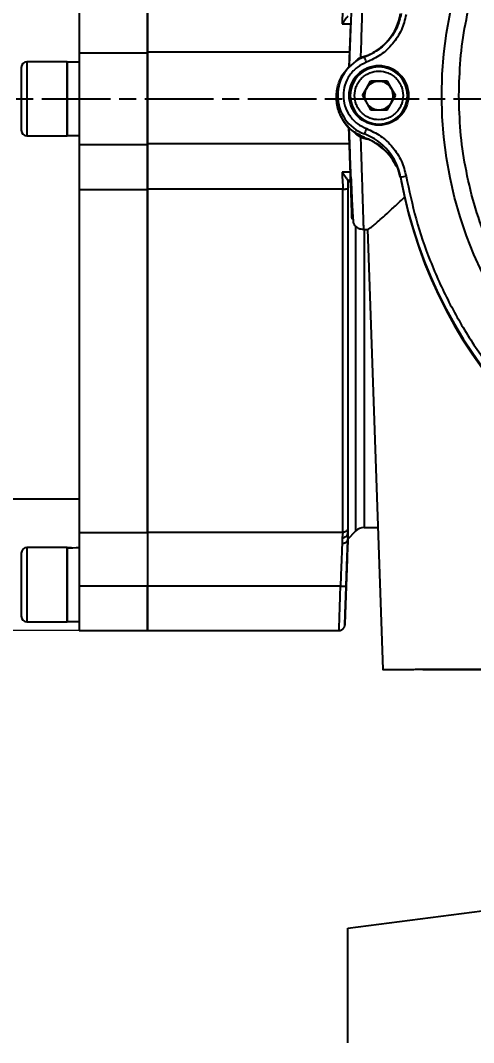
# Model space of a CAD drawing. Header units: millimetres. Extents: x 2223 to 4172, y 741 to 2119.
# Drawn here: x 3426.4 to 3505.6, y 1690.1 to 1869 of the extents above; entities that cross this region are included whole.
import ezdxf

# ---------------------------------------------------------------- set-up
doc = ezdxf.new("R2010")
doc.units = ezdxf.units.MM
doc.linetypes.add('AM_ISO08W050', pattern=[18, 12, -1.5, 3, -1.5])
doc.layers.add('AM_5', color=3, linetype='Continuous', lineweight=25)
doc.layers.add('AM_7', color=4, linetype='AM_ISO08W050', lineweight=25)
doc.styles.add('SLDTEXTSTYLE1', font='txt.shx', dxfattribs={"width": 0.7, "bigfont": 'gbcbig.shx'})
doc.dimstyles.new('SLDDIMSTYLE12$0', dxfattribs={"dimtxt": 12, "dimasz": 10, "dimexe": 0, "dimexo": 0.0625, "dimgap": 0.875, "dimtad": 1, "dimdec": 1, "dimlfac": 1.8, "dimrnd": 1e-09, "dimzin": 12, "dimdsep": 46, "dimtxsty": 'SLDTEXTSTYLE1', "dimcen": 0.09, "dimdle": 8.16, "dimclrd": 3, "dimclre": 3, "dimadec": 0, "dimazin": 3, "dimtfac": 1, "dimtdec": 1, "dimtofl": 0, "dimtmove": 0, "dimatfit": 3, "dimfxl": 0, "dimfrac": 2, "dimtolj": 1, "dimlwd": 5, "dimlwe": 5, "dimarcsym": 0})

# ---------------------------------------------------------------- blocks, each defined once
blk = doc.blocks.new('*D30')
at = {"layer": 'AM_5', "color": 3, "lineweight": 5, "transparency": 16777216}
blk.add_line((3436.6, 1948.25), (3267.39, 1948.25), dxfattribs=at)
at = {"layer": 'AM_5', "color": 3, "linetype": 'Continuous', "lineweight": 5, "transparency": 16777216}
for p, q in [((3267.39, 1938.25), (3267.39, 1772.25)), ((3436.6, 1762.25), (3267.39, 1762.25))]:
    blk.add_line(p, q, dxfattribs=at)
at = {"layer": 'AM_5', "color": 3, "transparency": 16777216}
for points in [[(3265.72, 1938.25), (3269.05, 1938.25), (3267.39, 1948.25)], [(3265.72, 1772.25), (3269.05, 1772.25), (3267.39, 1762.25)]]:
    blk.add_solid(points, dxfattribs=at)
at = {"layer": 'Defpoints', "color": 0, "transparency": 16777216}
for p in [(3436.66, 1948.25), (3267.39, 1762.25), (3436.66, 1762.25)]:
    blk.add_point(p, dxfattribs=at)
at = {"layer": 'AM_5', "color": 0, "transparency": 16777216, "insert": (3260.51, 1855.25), "char_height": 12, "attachment_point": 5, "rotation": 90, "style": 'SLDTEXTSTYLE1'}
blk.add_mtext('\\A1;186', dxfattribs=at)

msp = doc.modelspace()

# ---------------------------------------------------------------- linework, layer by layer
at = {"color": 7, "linetype": 'Continuous', "lineweight": 25}
for p, q in [((3436.663, 1871.18), (3436.663, 1863.242)), ((3448.663, 1871.18), (3448.663, 1863.592)), ((3482.669, 1868.385), (3484.167, 1868.385)), ((3484.084, 1867.485), (3484.057, 1866.698)), ((3484.084, 1867.502), (3484.084, 1867.485)), ((3484.057, 1866.698), (3483.85, 1860.778)), ((3483.942, 1863.404), (3448.663, 1863.404)), ((3427.563, 1861.747), (3427.562, 1848.747)), ((3434.563, 1861.747), (3427.563, 1861.747)), ((3434.563, 1861.747), (3434.562, 1848.747)), ((3434.562, 1848.807), (3434.563, 1861.687)), ((3436.663, 1861.687), (3434.563, 1861.687)), ((3436.663, 1863.242), (3436.662, 1847.252)), ((3448.663, 1863.242), (3436.663, 1863.242)), ((3448.662, 1847.252), (3448.663, 1863.242)), ((3485.889, 1862.512), (3486.417, 1862.667)), ((3486.366, 1862.458), (3486.598, 1862.585)), ((3486.417, 1862.667), (3487.145, 1862.899)), ((3487.642, 1858.333), (3486.198, 1855.833)), ((3486.92, 1857.077), (3487.642, 1858.327)), ((3490.529, 1858.333), (3487.642, 1858.333)), ((3487.642, 1858.327), (3487.642, 1858.333)), ((3487.642, 1858.327), (3489.085, 1858.327)), ((3489.085, 1858.327), (3490.529, 1858.327)), ((3491.972, 1855.833), (3490.529, 1858.333)), ((3490.529, 1858.327), (3490.529, 1858.333)), ((3490.529, 1858.327), (3491.25, 1857.077)), ((3486.2, 1855.83), (3486.92, 1857.077)), ((3491.25, 1857.077), (3491.97, 1855.83)), ((3481.663, 1855.537), (3481.663, 1855.465)), ((3481.885, 1855.835), (3481.885, 1855.801)), ((3484.085, 1855.832), (3484.085, 1855.82)), ((3486.198, 1855.833), (3487.642, 1853.333)), ((3490.529, 1853.333), (3491.972, 1855.833)), ((3494.085, 1855.82), (3494.085, 1855.832)), ((3487.642, 1853.333), (3490.529, 1853.333)), ((3486.553, 1849.061), (3486.553, 1849.095)), ((3427.562, 1848.747), (3434.562, 1848.747)), ((3434.562, 1848.807), (3436.662, 1848.807)), ((3436.662, 1847.252), (3448.662, 1847.252)), ((3436.662, 1847.252), (3436.662, 1839.314)), ((3448.662, 1847.414), (3483.94, 1847.414)), ((3448.662, 1847.252), (3448.662, 1839.314)), ((3483.94, 1847.414), (3483.945, 1847.277)), ((3486.442, 1848.33), (3485.886, 1848.489)), ((3486.481, 1848.46), (3486.442, 1848.33)), ((3487.079, 1848.137), (3486.442, 1848.33)), ((3486.598, 1848.417), (3486.598, 1848.49)), ((3492.104, 1843.489), (3491.995, 1843.738)), ((3484.116, 1842.397), (3482.669, 1842.397)), ((3483.662, 1841.015), (3483.647, 1841.043)), ((3483.647, 1841.043), (3484.163, 1841.043)), ((3483.662, 1841.015), (3483.662, 1839.557)), ((3484.178, 1840.621), (3483.662, 1841.015)), ((3484.165, 1841.043), (3484.227, 1841.043)), ((3492.876, 1841.523), (3492.876, 1841.489)), ((3448.662, 1839.314), (3436.662, 1839.314)), ((3482.796, 1839.456), (3448.662, 1839.452)), ((3486.395, 1832.413), (3487.172, 1832.413)), ((3487.103, 1832.458), (3489.794, 1755.409)), ((3295.662, 1785.248), (3436.662, 1785.247)), ((3436.662, 1779.402), (3448.662, 1779.402)), ((3436.662, 1779.402), (3436.662, 1769.966)), ((3448.662, 1779.416), (3482.796, 1779.416)), ((3448.662, 1779.402), (3448.662, 1769.966)), ((3482.796, 1779.416), (3482.662, 1778.446)), ((3483.586, 1778.99), (3483.662, 1779.327)), ((3483.593, 1779.005), (3483.663, 1779.403)), ((3483.662, 1779.905), (3483.662, 1779.327)), ((3483.662, 1778.227), (3485.076, 1779.641)), ((3483.662, 1779.327), (3483.662, 1778.258)), ((3486.491, 1780.227), (3488.927, 1780.227)), ((3482.662, 1778.446), (3482.662, 1777.483)), ((3483.662, 1778.258), (3483.662, 1778.227)), ((3483.662, 1778.227), (3483.662, 1778.199)), ((3434.562, 1776.747), (3427.562, 1776.747)), ((3427.562, 1776.747), (3427.562, 1763.747)), ((3434.562, 1776.747), (3434.562, 1763.747)), ((3434.562, 1763.808), (3434.562, 1776.572)), ((3448.662, 1769.966), (3436.662, 1769.966)), ((3436.662, 1769.966), (3436.662, 1762.247)), ((3448.662, 1762.247), (3448.662, 1769.966)), ((3482.373, 1769.963), (3448.662, 1769.964)), ((3427.562, 1763.747), (3434.562, 1763.747)), ((3434.562, 1763.807), (3436.662, 1763.807)), ((3436.662, 1762.247), (3448.662, 1762.247)), ((3448.662, 1762.227), (3482.139, 1762.227))]:
    msp.add_line(p, q, dxfattribs=at)
at = {"linetype": 'ByBlock'}
for p, q in [((3483.653, 1710.132), (3507.164, 1713.169)), ((3483.653, 1690.124), (3483.653, 1710.132))]:
    msp.add_line(p, q, dxfattribs=at)
at = {"color": 7, "linetype": 'Continuous', "lineweight": 25, "flags": 128}
for points in [[(3436.662, 1839.314), (3436.662, 1834.194), (3436.662, 1829.172), (3436.662, 1824.271), (3436.662, 1819.512), (3436.662, 1814.92), (3436.662, 1810.513), (3436.662, 1806.314), (3436.662, 1802.342), (3436.662, 1798.614), (3436.662, 1795.148), (3436.662, 1791.96), (3436.662, 1789.065), (3436.662, 1786.477), (3436.662, 1784.206), (3436.662, 1782.265), (3436.662, 1780.661), (3436.662, 1779.402)], [(3448.662, 1779.402), (3448.662, 1780.661), (3448.662, 1782.265), (3448.662, 1784.206), (3448.662, 1786.477), (3448.662, 1789.065), (3448.662, 1791.96), (3448.662, 1795.148), (3448.662, 1798.614), (3448.662, 1802.342), (3448.662, 1806.314), (3448.662, 1810.513), (3448.662, 1814.92), (3448.662, 1819.512), (3448.662, 1824.27), (3448.662, 1829.172), (3448.662, 1834.194), (3448.662, 1839.314)], [(3482.796, 1779.416), (3482.796, 1780.686), (3482.796, 1782.301), (3482.796, 1784.253), (3482.796, 1786.533), (3482.796, 1789.132), (3482.796, 1792.036), (3482.796, 1795.232), (3482.796, 1798.707), (3482.796, 1802.443), (3482.796, 1806.423), (3482.796, 1810.629), (3482.796, 1815.041), (3482.796, 1819.639), (3482.796, 1824.402), (3482.796, 1829.308), (3482.796, 1834.333), (3482.796, 1839.456)], [(3483.662, 1839.557), (3483.662, 1834.468), (3483.662, 1829.475), (3483.662, 1824.601), (3483.662, 1819.869), (3483.662, 1815.3), (3483.662, 1810.916), (3483.662, 1806.738), (3483.662, 1802.783), (3483.662, 1799.071), (3483.662, 1795.62), (3483.662, 1792.443), (3483.662, 1789.558), (3483.662, 1786.976), (3483.662, 1784.711), (3483.662, 1782.771), (3483.662, 1781.167), (3483.662, 1779.905)], [(3485.076, 1779.641), (3485.076, 1779.641), (3485.076, 1779.82), (3485.076, 1780.349), (3485.076, 1781.228), (3485.076, 1782.45), (3485.076, 1784.011), (3485.076, 1785.904), (3485.076, 1788.119), (3485.076, 1790.647), (3485.076, 1793.474), (3485.076, 1796.59), (3485.076, 1799.978), (3485.076, 1803.623), (3485.076, 1807.508), (3485.076, 1811.616), (3485.076, 1815.926), (3485.077, 1820.419), (3485.077, 1825.074), (3485.077, 1829.87), (3485.077, 1832.895)], [(3486.491, 1832.375), (3486.491, 1828.147), (3486.491, 1823.43), (3486.491, 1818.862), (3486.491, 1814.464), (3486.491, 1810.257), (3486.491, 1806.26), (3486.491, 1802.492), (3486.491, 1798.971), (3486.491, 1795.712), (3486.491, 1792.732), (3486.491, 1790.044), (3486.491, 1787.661), (3486.491, 1785.594), (3486.491, 1783.853), (3486.491, 1782.445), (3486.491, 1781.378), (3486.491, 1780.656), (3486.491, 1780.283), (3486.491, 1780.227)]]:
    msp.add_lwpolyline(points, dxfattribs=at)
at = {"color": 7, "linetype": 'Continuous', "lineweight": 25}
for centre, radius in [((3571.585, 1855.837), 71.5), ((3489.085, 1855.837), 5.2)]:
    msp.add_circle(centre, radius, dxfattribs=at)
for centre, radius, start, end in [((3483.037, 1871.937), 10, 290.58663, 349.69385), ((3427.563, 1860.747), 1, 89.99969, 179.99969), ((3489.085, 1855.835), 7.2, 110.58661, 179.99981), ((3177.777, 1745.797), 330.121, 20.5433, 20.71651), ((3489.085, 1855.82), 5.2, 0.00011, 179.99974), ((3489.085, 1855.832), 5, 359.99978, 179.99975), ((3489.085, 1855.827), 2.5, 89.99966, 149.9996), ((3489.085, 1855.827), 2.5, 29.99978, 89.99971), ((3489.085, 1855.827), 2.5, 149.99962, 207.09742), ((3489.085, 1855.827), 2.5, 332.90197, 29.99975), ((3489.162, 1855.465), 7.5, 179.99988, 250.00153), ((3489.085, 1855.835), 7.2, 179.99987, 249.41339), ((3489.085, 1855.832), 5, 179.99995, 359.99959), ((3489.085, 1855.82), 5, 179.99995, 359.99959), ((3489.085, 1855.827), 2.5, 212.9021, 265.89476), ((3489.085, 1855.827), 2.5, 274.10462, 327.09726), ((3427.562, 1849.747), 1, 179.99969, 269.99969), ((3800.454, 1731.994), 335.031, 159.37056, 159.54192), ((3483.037, 1839.734), 10, 10.30615, 69.41337), ((3483.178, 1839.02), 10, 28.14855, 70.0015), ((3514.909, 1724.552), 119.028, 100.18577, 100.66732), ((3571.585, 1855.835), 80, 190.30617, 259.69396), ((3571.662, 1855.463), 80, 190.52799, 258.6349), ((3486.491, 1778.227), 2, 89.99969, 134.99969), ((3427.562, 1775.747), 1, 89.99969, 179.99969), ((3427.562, 1764.747), 1, 179.99969, 269.99969)]:
    msp.add_arc(centre, radius, start, end, dxfattribs=at)
for centre, start_param, end_param in [((3434.562, 1770.247), 1.4765235, 1.5707963), ((3436.662, 1770.247), 1.5707963, 1.760193)]:
    msp.add_ellipse(centre, major_axis=(11.154, 0), ratio=0.5773503, start_param=start_param, end_param=end_param, dxfattribs=at)
for points, knots in [([(3503.085, 1855.844), (3503.14, 1857.933), (3503.25, 1862.111), (3504.16, 1868.45), (3505.646, 1874.802), (3507.82, 1881.168), (3510.65, 1887.391), (3514.164, 1893.414), (3518.318, 1899.106), (3523.062, 1904.367), (3528.323, 1909.111), (3534.015, 1913.265), (3540.038, 1916.778), (3546.261, 1919.61), (3552.627, 1921.781), (3558.979, 1923.276), (3565.318, 1924.154), (3571.585, 1924.439), (3577.852, 1924.154), (3584.191, 1923.276), (3590.544, 1921.781), (3596.909, 1919.61), (3603.133, 1916.778), (3609.155, 1913.265), (3614.847, 1909.111), (3620.108, 1904.367), (3624.852, 1899.106), (3629.006, 1893.414), (3632.52, 1887.391), (3635.351, 1881.168), (3637.525, 1874.802), (3639.011, 1868.45), (3639.921, 1862.111), (3640.03, 1857.933), (3640.085, 1855.844)], [0, 0, 0, 0, 0.02912361, 0.05824846, 0.08912004, 0.11999406, 0.1519015, 0.18431275, 0.21706879, 0.24999999, 0.2829312, 0.31568724, 0.34809849, 0.38000593, 0.41087751, 0.44175153, 0.47087453, 0.49999999, 0.52912299, 0.55824846, 0.58912004, 0.61999406, 0.6519015, 0.68431275, 0.71706879, 0.74999999, 0.7829312, 0.81568724, 0.84809849, 0.88000593, 0.91087751, 0.94175153, 0.97087515, 1, 1, 1, 1]), ([(3484.693, 1877.587), (3484.68, 1877.623), (3484.638, 1877.735), (3484.556, 1876.807), (3484.444, 1874.91), (3484.315, 1872.076), (3484.17, 1868.504), (3484.024, 1864.657), (3483.925, 1861.918), (3483.881, 1860.706)], [0, 0, 0, 0, 0.0766683, 0.2378832, 0.398102, 0.5574825, 0.7161906, 0.8743952, 1, 1, 1, 1]), ([(3486.407, 1878.705), (3486.406, 1878.654), (3486.402, 1878.552), (3486.377, 1877.782), (3486.345, 1876.771), (3486.309, 1875.642), (3486.261, 1874.136), (3486.196, 1872.128), (3486.11, 1869.468), (3486.008, 1866.253), (3485.93, 1863.787), (3485.889, 1862.512)], [0, 0, 0, 0, 0.1217334, 0.2456529, 0.3295313, 0.4143849, 0.5002146, 0.6112196, 0.7315209, 0.8611156, 1, 1, 1, 1]), ([(3482.797, 1871.322), (3482.785, 1870.92), (3482.764, 1870.213), (3482.687, 1869.376), (3482.66, 1868.8), (3482.666, 1868.515), (3482.669, 1868.385)], [0, 0, 0, 0, 0.39272652, 0.69002655, 0.85917042, 1, 1, 1, 1]), ([(3483.647, 1869.734), (3483.523, 1869.562), (3483.244, 1869.175), (3482.874, 1868.668), (3482.669, 1868.385)], [0, 0, 0, 0, 0.4434973, 1, 1, 1, 1]), ([(3493.86, 1869.971), (3493.626, 1869.068), (3493.151, 1867.231), (3491.567, 1864.818), (3489.475, 1862.828), (3487.752, 1862.032), (3486.905, 1861.642)], [0, 0, 0, 0, 0.24579633, 0.5, 0.75420367, 1, 1, 1, 1]), ([(3486.905, 1861.642), (3486.352, 1861.377), (3485.218, 1860.836), (3483.908, 1859.418), (3483.071, 1857.702), (3482.795, 1855.837), (3483.071, 1853.973), (3483.908, 1852.257), (3485.218, 1850.839), (3486.352, 1850.298), (3486.905, 1850.033)], [0, 0, 0, 0, 0.122089, 0.25, 0.377911, 0.5, 0.622089, 0.75, 0.877911, 1, 1, 1, 1]), ([(3485.016, 1861.717), (3485.128, 1861.866), (3485.37, 1862.185), (3485.708, 1862.398), (3485.889, 1862.512)], [0, 0, 0, 0, 0.4647089, 1, 1, 1, 1]), ([(3426.563, 1860.747), (3426.563, 1860.673), (3426.563, 1860.56), (3426.563, 1859.875), (3426.563, 1859.165), (3426.562, 1858.284), (3426.562, 1857.003), (3426.562, 1855.247), (3426.562, 1853.491), (3426.562, 1852.21), (3426.562, 1851.329), (3426.562, 1850.619), (3426.562, 1849.933), (3426.562, 1849.82), (3426.562, 1849.747)], [0, 0, 0, 0, 0.1197284, 0.1841803, 0.25, 0.3158197, 0.3802716, 0.5, 0.6197284, 0.6841803, 0.75, 0.8158197, 0.8802716, 1, 1, 1, 1]), ([(3486.598, 1848.49), (3485.903, 1848.814), (3484.515, 1849.464), (3482.925, 1851.176), (3481.898, 1853.244), (3481.542, 1855.542), (3481.911, 1857.815), (3482.745, 1859.673), (3483.635, 1860.516), (3483.97, 1860.833)], [0, 0, 0, 0, 0.1514487, 0.3028974, 0.4543462, 0.6057949, 0.7572436, 0.9086923, 1, 1, 1, 1]), ([(3484.835, 1855.833), (3484.892, 1856.368), (3484.979, 1857.19), (3485.509, 1858.18), (3486.058, 1858.86), (3486.739, 1859.412), (3487.728, 1859.925), (3489.085, 1860.186), (3490.442, 1859.925), (3491.432, 1859.412), (3492.113, 1858.86), (3492.661, 1858.18), (3493.191, 1857.19), (3493.278, 1856.368), (3493.335, 1855.833)], [0, 0, 0, 0, 0.1197284, 0.1841803, 0.25, 0.3158197, 0.3802716, 0.5, 0.6197284, 0.6841803, 0.75, 0.8158197, 0.8802716, 1, 1, 1, 1]), ([(3493.335, 1855.833), (3493.278, 1855.299), (3493.191, 1854.476), (3492.661, 1853.486), (3492.113, 1852.807), (3491.432, 1852.254), (3490.442, 1851.741), (3489.085, 1851.481), (3487.728, 1851.741), (3486.739, 1852.255), (3486.058, 1852.807), (3485.509, 1853.486), (3484.979, 1854.476), (3484.892, 1855.299), (3484.835, 1855.833)], [0, 0, 0, 0, 0.1197284, 0.1841803, 0.25, 0.3158197, 0.3802716, 0.5, 0.6197284, 0.6841803, 0.75, 0.8158197, 0.8802716, 1, 1, 1, 1]), ([(3640.085, 1855.844), (3640.03, 1853.755), (3639.921, 1849.577), (3639.011, 1843.238), (3637.525, 1836.885), (3635.351, 1830.52), (3632.52, 1824.297), (3629.006, 1818.274), (3624.852, 1812.582), (3620.108, 1807.321), (3614.847, 1802.577), (3609.155, 1798.423), (3603.133, 1794.909), (3596.909, 1792.078), (3590.544, 1789.907), (3584.191, 1788.411), (3577.853, 1787.534), (3571.585, 1787.249), (3565.318, 1787.534), (3558.979, 1788.411), (3552.627, 1789.907), (3546.261, 1792.078), (3540.038, 1794.909), (3534.015, 1798.423), (3528.323, 1802.577), (3523.062, 1807.321), (3518.318, 1812.582), (3514.164, 1818.274), (3510.65, 1824.297), (3507.82, 1830.52), (3505.646, 1836.885), (3504.16, 1843.238), (3503.25, 1849.577), (3503.14, 1853.755), (3503.085, 1855.844)], [0, 0, 0, 0, 0.0291236, 0.0582485, 0.08912, 0.1199941, 0.1519015, 0.1843128, 0.2170688, 0.25, 0.2829312, 0.3156872, 0.3480985, 0.3800059, 0.4108775, 0.4417515, 0.4708745, 0.5, 0.529123, 0.5582485, 0.58912, 0.6199941, 0.6519015, 0.6843128, 0.7170688, 0.75, 0.7829312, 0.8156872, 0.8480985, 0.8800059, 0.9108775, 0.9417515, 0.9708751, 1, 1, 1, 1]), ([(3483.844, 1850.267), (3483.866, 1849.624), (3483.93, 1847.806), (3484.027, 1845.02), (3484.132, 1842.015), (3484.222, 1839.414), (3484.296, 1837.278), (3484.352, 1835.68), (3484.387, 1834.657), (3484.401, 1834.249), (3484.394, 1834.459), (3484.365, 1835.289), (3484.315, 1836.707), (3484.246, 1838.677), (3484.16, 1841.141), (3484.059, 1844.01), (3483.983, 1846.188), (3483.945, 1847.277)], [0, 0, 0, 0, 0.0375957, 0.1063366, 0.1750804, 0.243824, 0.3125667, 0.3813092, 0.4500521, 0.518795, 0.587537, 0.6562791, 0.7250226, 0.7937664, 0.8625103, 0.9312548, 1, 1, 1, 1]), ([(3483.94, 1847.414), (3483.935, 1847.57), (3483.923, 1847.891), (3483.883, 1849.061), (3483.85, 1850.024), (3483.847, 1850.111)], [0, 0, 0, 0, 0.4620596, 0.9510913, 1, 1, 1, 1]), ([(3484.081, 1843.411), (3484.08, 1843.458), (3484.077, 1843.53), (3484.063, 1843.952), (3484.045, 1844.469), (3484.02, 1845.162), (3483.991, 1845.989), (3483.965, 1846.769), (3483.938, 1847.548), (3483.909, 1848.374), (3483.884, 1849.065), (3483.866, 1849.579), (3483.852, 1849.998), (3483.849, 1850.066), (3483.848, 1850.111)], [0, 0, 0, 0, 0.1213599, 0.1847896, 0.2498693, 0.3550213, 0.4225846, 0.5, 0.5774194, 0.644984, 0.7501306, 0.8152129, 0.8786435, 1, 1, 1, 1]), ([(3485.886, 1848.489), (3485.713, 1848.604), (3485.358, 1848.838), (3485.024, 1849.186), (3484.922, 1849.419), (3484.908, 1849.452)], [0, 0, 0, 0, 0.44903943, 0.92413199, 1, 1, 1, 1]), ([(3486.905, 1850.033), (3487.752, 1849.642), (3489.475, 1848.847), (3491.567, 1846.857), (3493.151, 1844.444), (3493.626, 1842.607), (3493.86, 1841.704)], [0, 0, 0, 0, 0.24579633, 0.5, 0.75420367, 1, 1, 1, 1]), ([(3485.886, 1848.489), (3485.924, 1847.267), (3486, 1844.901), (3486.088, 1842.111), (3486.155, 1840.01), (3486.205, 1838.462), (3486.259, 1836.777), (3486.312, 1835.102), (3486.358, 1833.648), (3486.386, 1832.765), (3486.398, 1832.377), (3486.396, 1832.449), (3486.395, 1832.464)], [0, 0, 0, 0, 0.1340749, 0.2594439, 0.3382255, 0.41313, 0.4841574, 0.6085038, 0.7306346, 0.850552, 0.9682583, 1, 1, 1, 1]), ([(3486.598, 1848.49), (3487.389, 1848.133), (3488.973, 1847.419), (3490.877, 1845.617), (3492.225, 1843.655), (3492.617, 1842.223), (3492.78, 1841.626)], [0, 0, 0, 0, 0.2693299, 0.5386597, 0.8079896, 1, 1, 1, 1]), ([(3482.669, 1842.397), (3482.666, 1842.217), (3482.659, 1841.755), (3482.746, 1840.789), (3482.777, 1839.966), (3482.796, 1839.456)], [0, 0, 0, 0, 0.1942422, 0.5006255, 1, 1, 1, 1]), ([(3482.669, 1842.397), (3482.872, 1842.116), (3483.241, 1841.607), (3483.521, 1841.217), (3483.647, 1841.043)], [0, 0, 0, 0, 0.5512851, 1, 1, 1, 1]), ([(3484.204, 1841.603), (3484.238, 1840.752), (3484.32, 1838.688), (3484.434, 1836.221), (3484.545, 1834.319), (3484.626, 1833.394), (3484.667, 1833.498), (3484.681, 1833.532)], [0, 0, 0, 0, 0.1663905, 0.4035453, 0.6419371, 0.881799, 1, 1, 1, 1]), ([(3493.86, 1841.704), (3494.386, 1839.208), (3495.449, 1834.171), (3497.987, 1826.794), (3501.256, 1819.552), (3505.319, 1812.573), (3510.131, 1805.97), (3515.623, 1799.876), (3521.717, 1794.383), (3528.32, 1789.572), (3535.299, 1785.509), (3542.541, 1782.24), (3549.918, 1779.701), (3554.956, 1778.639), (3557.452, 1778.112)], [0, 0, 0, 0, 0.0799588, 0.1613715, 0.2441424, 0.3288926, 0.4142166, 0.5, 0.5857784, 0.6711024, 0.7558576, 0.8386237, 0.9200388, 1, 1, 1, 1]), ([(3487.172, 1832.439), (3487.183, 1832.432), (3487.222, 1832.408), (3487.513, 1832.599), (3488.048, 1833.013), (3488.84, 1833.689), (3489.879, 1834.614), (3491.21, 1835.832), (3492.499, 1837.027), (3493.405, 1837.876), (3493.71, 1838.162)], [0, 0, 0, 0, 0.0472969, 0.1728497, 0.3043941, 0.4397908, 0.5874926, 0.7427969, 0.9134319, 1, 1, 1, 1]), ([(3484.518, 1834.761), (3484.483, 1834.518), (3484.436, 1834.2), (3484.424, 1834.275), (3484.421, 1834.293)], [0, 0, 0, 0, 0.7636811, 1, 1, 1, 1]), ([(3484.558, 1833.63), (3484.655, 1833.449), (3484.851, 1833.083), (3485.334, 1832.687), (3485.888, 1832.442), (3486.275, 1832.423), (3486.462, 1832.414)], [0, 0, 0, 0, 0.2550203, 0.5141547, 0.7657096, 1, 1, 1, 1]), ([(3482.662, 1777.483), (3482.644, 1777.021), (3482.607, 1776.055), (3482.54, 1774.29), (3482.46, 1772.236), (3482.405, 1770.789), (3482.373, 1769.963)], [0, 0, 0, 0, 0.2388489, 0.4999327, 0.7148242, 1, 1, 1, 1]), ([(3482.662, 1777.483), (3482.759, 1777.489), (3482.937, 1777.498), (3483.172, 1777.581), (3483.403, 1777.716), (3483.569, 1777.903), (3483.65, 1778.101), (3483.658, 1778.211), (3483.662, 1778.258)], [0, 0, 0, 0, 0.1874448, 0.3409821, 0.4929365, 0.7407612, 0.8890397, 1, 1, 1, 1]), ([(3483.373, 1769.961), (3483.401, 1770.781), (3483.458, 1772.385), (3483.536, 1774.633), (3483.606, 1776.652), (3483.644, 1777.721), (3483.662, 1778.258)], [0, 0, 0, 0, 0.2568471, 0.5031719, 0.7503964, 1, 1, 1, 1]), ([(3483.662, 1778.199), (3483.644, 1777.686), (3483.608, 1776.66), (3483.54, 1774.702), (3483.461, 1772.445), (3483.403, 1770.791), (3483.373, 1769.932)], [0, 0, 0, 0, 0.2403635, 0.4802116, 0.7299606, 1, 1, 1, 1]), ([(3426.562, 1775.747), (3426.562, 1775.673), (3426.562, 1775.56), (3426.562, 1774.875), (3426.562, 1774.165), (3426.562, 1773.284), (3426.562, 1772.003), (3426.562, 1770.939), (3426.562, 1770.247)], [0, 0, 0, 0, 0.2394568, 0.3683607, 0.5, 0.6316393, 0.7605432, 1, 1, 1, 1]), ([(3426.562, 1770.247), (3426.562, 1769.555), (3426.562, 1768.491), (3426.562, 1767.21), (3426.562, 1766.329), (3426.562, 1765.619), (3426.562, 1764.933), (3426.562, 1764.82), (3426.562, 1764.747)], [0, 0, 0, 0, 0.2394568, 0.3683607, 0.5, 0.6316393, 0.7605432, 1, 1, 1, 1]), ([(3448.662, 1769.964), (3448.662, 1768.946), (3448.662, 1766.911), (3448.662, 1764.318), (3448.662, 1762.721), (3448.662, 1762.035), (3448.662, 1762.229), (3448.662, 1762.23)], [0, 0, 0, 0, 0.24965667, 0.49931334, 0.74897002, 0.99862669, 1, 1, 1, 1]), ([(3482.139, 1762.273), (3482.139, 1762.262), (3482.137, 1762.219), (3482.149, 1762.614), (3482.182, 1763.661), (3482.235, 1765.44), (3482.302, 1767.605), (3482.347, 1769.106), (3482.373, 1769.963)], [0, 0, 0, 0, 0.0507582, 0.1966055, 0.4050787, 0.6314078, 0.7892811, 1, 1, 1, 1]), ([(3483.373, 1769.961), (3483.359, 1769.958), (3483.339, 1769.952), (3483.214, 1769.949), (3483.085, 1769.948), (3482.925, 1769.949), (3482.692, 1769.953), (3482.499, 1769.96), (3482.373, 1769.963)], [0, 0, 0, 0, 0.2394737, 0.3683715, 0.5, 0.6316285, 0.7605263, 1, 1, 1, 1]), ([(3483.373, 1769.932), (3483.342, 1769.04), (3483.279, 1767.256), (3483.201, 1765.018), (3483.149, 1763.532), (3483.131, 1763.018), (3483.149, 1763.549), (3483.201, 1765.048), (3483.28, 1767.29), (3483.342, 1769.071), (3483.373, 1769.961)], [0, 0, 0, 0, 0.12511321, 0.25020382, 0.37530181, 0.50039159, 0.6254154, 0.75032601, 0.87515536, 1, 1, 1, 1]), ([(3483.209, 1765.236), (3483.209, 1765.243), (3483.227, 1765.745), (3483.285, 1767.411), (3483.344, 1769.111), (3483.373, 1769.932)], [0, 0, 0, 0, 0.0074222, 0.5212583, 1, 1, 1, 1]), ([(3482.095, 1762.228), (3482.171, 1762.23), (3482.317, 1762.235), (3482.541, 1762.317), (3482.719, 1762.432), (3482.843, 1762.546), (3482.92, 1762.632), (3482.984, 1762.72), (3483.034, 1762.803), (3483.163, 1763.071), (3483.114, 1763.188), (3483.164, 1763.722), (3483.192, 1764.691), (3483.209, 1765.236)], [0, 0, 0, 0, 0.0475591, 0.0923752, 0.1307592, 0.147079, 0.161791, 0.1758924, 0.1909925, 0.2088499, 0.3792668, 0.6505862, 1, 1, 1, 1]), ([(3489.794, 1755.409), (3489.794, 1755.409), (3489.683, 1755.412), (3490.067, 1755.417), (3490.99, 1755.425), (3492.62, 1755.432), (3494.801, 1755.439), (3497.493, 1755.444), (3500.602, 1755.449), (3504.033, 1755.452), (3507.678, 1755.454), (3511.42, 1755.454), (3515.143, 1755.453), (3518.729, 1755.451), (3522.064, 1755.447), (3525.046, 1755.442), (3527.567, 1755.436), (3529.604, 1755.43), (3530.454, 1755.425), (3530.879, 1755.422)], [0, 0, 0, 0, 0.00002617, 0.06252453, 0.1250229, 0.18752126, 0.25001962, 0.31251799, 0.37501635, 0.43751472, 0.50001308, 0.56251145, 0.62500981, 0.68750818, 0.75000654, 0.81250491, 0.87500327, 0.93750164, 1, 1, 1, 1])]:
    msp.add_open_spline(points, degree=3, knots=knots, dxfattribs=at)
for points in [[(3448.663, 1863.404), (3448.663, 1863.548), (3448.663, 1863.835), (3448.663, 1865.61), (3448.663, 1868.143), (3448.663, 1870.269), (3448.663, 1871.333)], [(3493.009, 1870.155), (3492.787, 1869.316), (3492.344, 1867.637), (3490.884, 1865.455), (3488.971, 1863.656), (3487.389, 1862.942), (3486.598, 1862.585)], [(3448.663, 1863.404), (3448.663, 1863.256), (3448.663, 1862.959), (3448.663, 1861.102), (3448.663, 1858.499), (3448.663, 1855.426), (3448.662, 1852.35), (3448.662, 1849.74), (3448.662, 1847.873), (3448.662, 1847.567), (3448.662, 1847.414)], [(3448.662, 1839.452), (3448.662, 1840.516), (3448.662, 1842.643), (3448.662, 1845.184), (3448.662, 1846.97), (3448.662, 1847.266), (3448.662, 1847.414)], [(3448.662, 1839.452), (3448.662, 1837.029), (3448.662, 1832.181), (3448.662, 1825.163), (3448.662, 1818.414), (3448.662, 1812.009), (3448.662, 1806.005), (3448.662, 1800.457), (3448.662, 1795.418), (3448.662, 1790.935), (3448.662, 1787.045), (3448.662, 1783.802), (3448.662, 1781.171), (3448.662, 1780.001), (3448.662, 1779.416)], [(3482.796, 1839.456), (3482.884, 1839.457), (3483.058, 1839.46), (3483.301, 1839.481), (3483.514, 1839.513), (3483.613, 1839.543), (3483.662, 1839.557)], [(3448.662, 1779.416), (3448.662, 1779.082), (3448.662, 1778.412), (3448.662, 1776.161), (3448.662, 1773.276), (3448.662, 1771.068), (3448.662, 1769.964)], [(3483.662, 1779.905), (3483.613, 1779.835), (3483.514, 1779.693), (3483.301, 1779.539), (3483.058, 1779.436), (3482.883, 1779.423), (3482.796, 1779.416)], [(3482.662, 1778.446), (3482.792, 1778.459), (3483.053, 1778.486), (3483.394, 1778.687), (3483.522, 1778.889), (3483.586, 1778.99)], [(3496.794, 1755.409), (3496.846, 1755.411), (3496.95, 1755.415), (3497.782, 1755.421), (3499.076, 1755.426), (3500.831, 1755.431), (3502.965, 1755.434), (3505.402, 1755.437), (3508.045, 1755.439), (3510.794, 1755.439), (3513.542, 1755.439), (3516.186, 1755.437), (3518.622, 1755.434), (3520.756, 1755.43), (3522.511, 1755.426), (3523.805, 1755.421), (3524.637, 1755.415), (3524.742, 1755.411), (3524.794, 1755.409)], [(3524.794, 1755.409), (3524.742, 1755.407), (3524.637, 1755.403), (3523.805, 1755.398), (3522.511, 1755.392), (3520.756, 1755.388), (3518.622, 1755.384), (3516.186, 1755.381), (3513.542, 1755.38), (3510.794, 1755.379), (3508.045, 1755.38), (3505.402, 1755.381), (3502.965, 1755.384), (3500.831, 1755.388), (3499.076, 1755.393), (3497.782, 1755.398), (3496.95, 1755.403), (3496.846, 1755.407), (3496.794, 1755.409)]]:
    msp.add_open_spline(points, degree=3, dxfattribs=at)
at = {"layer": 'AM_7'}
msp.add_line((3286.163, 1855.247), (3924.379, 1855.247), dxfattribs=at)

# ---------------------------------------------------------------- dimensions: what is measured, and where the dimension line sits
at = {"layer": 'AM_5'}
dim = msp.add_linear_dim(base=(3267.388, 1762.247), p1=(3436.663, 1948.247), p2=(3436.662, 1762.247), angle=90, dimstyle='SLDDIMSTYLE12$0', override={"dimlfac": 1, "dimpost": ''}, dxfattribs=at)
dim.commit()
dim.dimension.update_dxf_attribs({"geometry": '*D30', "text_midpoint": (3260.513, 1855.247)})

doc.saveas('drawing.dxf')
